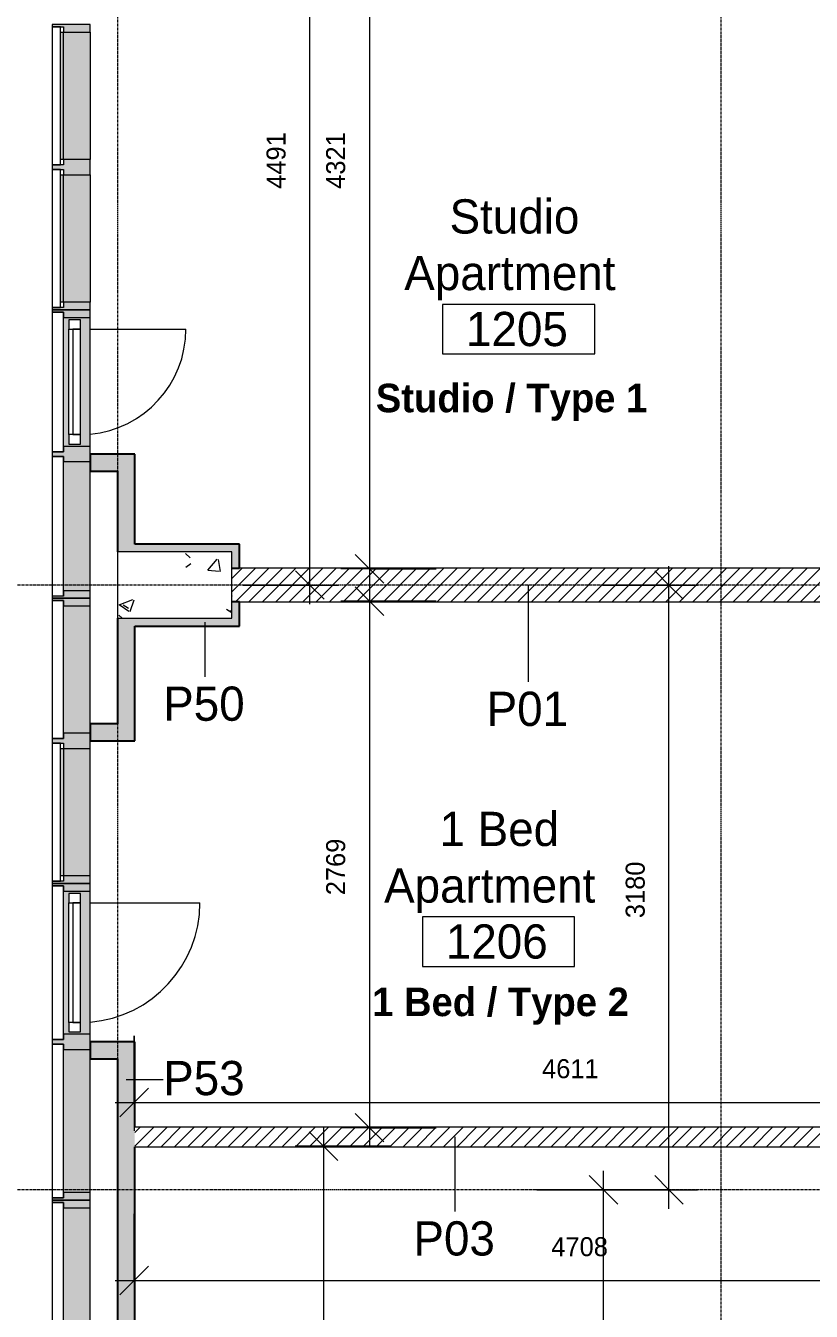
# Model space of a CAD drawing. Header units: millimetres. Extents: x 137829 to 196765, y -3018 to 487290.
# Drawn here: x 144619 to 148748, y 458986 to 465747 of the extents above; entities that cross this region are included whole.
import ezdxf

# ---------------------------------------------------------------- set-up
doc = ezdxf.new("R2010")
doc.units = ezdxf.units.MM
doc.linetypes.add('GridLine', pattern=[21, 12, -3, 3, -3])
for name, color, linetype, lineweight in [('A-ANNO-DIMS', 211, 'Continuous', 5), ('A-ANNO-DIMS-100', 211, 'Continuous', 5), ('A-AREA-IDEN', 2, 'Continuous', 15), ('A-GLAZ-CURT', 52, 'Continuous', 15), ('A-GLAZ-CWMG', 51, 'Continuous', 15), ('A-WALL-IDEN', 211, 'Continuous', 15), ('A-WALL-PATT', 111, 'Continuous', 15), ('G-ANNO-TEXT', 231, 'Continuous', 5), ('I-WALL', 2, 'Continuous', 15), ('S-COLS', 52, 'Continuous', 15), ('S-GRID', 1, 'Continuous', 5)]:
    doc.layers.add(name, color=color, linetype=linetype, lineweight=lineweight)
doc.styles.add('Akkurat-Light_2', font='Akkurat-Light.ttf', dxfattribs={"height": 180})
doc.styles.add('Akkurat-Light_3', font='Akkurat-Light.ttf', dxfattribs={"height": 100})
doc.styles.add('Akkurat-Light_B_1', font='', dxfattribs={"height": 150})
doc.styles.get('Akkurat-Light_B_1').set_extended_font_data('Akkurat-Light', bold=True)
doc.dimstyles.new('Diagonal_Cont_AkkuratLight_1_0mm', dxfattribs={"dimscale": 304.8, "dimtxt": 101.480158, "dimasz": 0.492126, "dimexe": 0.492126, "dimexo": 0.0625, "dimgap": 0.328084, "dimtad": 1, "dimdec": 0, "dimzin": 0, "dimdsep": 46, "dimtxsty": 'Akkurat-Light_3', "dimblk1": 'OBLIQUE', "dimblk2": 'OBLIQUE', "dimsah": 1, "dimcen": 0.09, "dimdle": 0.328084, "dimazin": 0, "dimtfac": 1, "dimtdec": 4, "dimtix": 1, "dimtmove": 0, "dimatfit": 3, "dimfxl": 1, "dimtvp": 1, "dimtolj": 1, "dimtzin": 0, "dimarcsym": 0})
doc.dimstyles.new('Diagonal_Cont_AkkuratLight_1_0mm_RED', dxfattribs={"dimscale": 304.8, "dimtxt": 101.480158, "dimasz": 0.492126, "dimexe": 0.492126, "dimexo": 0.0625, "dimgap": 0.328084, "dimtad": 1, "dimdec": 0, "dimzin": 0, "dimdsep": 46, "dimtxsty": 'Akkurat-Light_3', "dimblk1": 'OBLIQUE', "dimblk2": 'OBLIQUE', "dimsah": 1, "dimcen": 0.09, "dimdle": 0.328084, "dimazin": 0, "dimtfac": 1, "dimtdec": 4, "dimtix": 1, "dimtmove": 0, "dimatfit": 3, "dimfxl": 1, "dimtvp": 1, "dimtolj": 1, "dimtzin": 0, "dimarcsym": 0})
pattern_1 = [(45, (0, 0), (-35.355339, 35.355339), [])]

# ---------------------------------------------------------------- blocks, each defined once
blk = doc.blocks.new('Concrete Rectangular - 600 x 350mm-V3-12-30 - Typical Floor_Partition Types')
at = {"layer": 'S-COLS', "lineweight": 5}
h = blk.add_hatch(dxfattribs=at)
h.set_pattern_fill('FP_8', color=256, style=0, pattern_type=2)
h.set_pattern_definition([(50, (-145402.25, -462805.2), (728.7365, -63.7558), [76.2, -838.2]), (355, (-145402.25, -462805.2), (-140.9716, 764.2276), [60.96, -670.56]), (100.451, (-145341.5, -462810.5), (587.77, 700.4668), [64.76, -712.36]), (46.184, (-145402.25, -462602), (1084.3162, -168.171), [114.3, -1257.3]), (96.636, (-145311.9, -462616), (949.61, 989.7098), [97.14, -1068.54]), (351.184, (-145402.2, -462602), (949.6206, 989.7012), [91.44, -1005.84]), (21, (-145300.65, -462652.8), (606.4579, -409.0606), [76.2, -838.2]), (326, (-145300.65, -462652.8), (247.2083, 736.7529), [60.96, -670.56]), (71.451, (-145250.1, -462686.9), (853.6683, 327.6855), [64.76, -712.36]), (37.5, (-145402.25, -462805.2), (12.3547, 338.22012), [33.528, -628.904, 33.528, -1320.292]), (37.5, (-145402.25, -462805.2), (12.3547, 338.22012), [-695.96, -647.192, 33.528, -639.572]), (7.5, (-145402.25, -462805.2), (267.27887, 400.72213), [33.528, -354.584, 33.528, -870.204]), (7.5, (-145402.25, -462805.2), (267.27887, 400.72213), [-421.64, -613.664, 33.528, -223.012]), (327.5, (-145628.82, -462805.2), (542.36333, -22.91534), [33.528, -220.472, 33.528, -1810.512]), (327.5, (-145628.82, -462805.2), (542.36333, -22.91534), [-287.528, -758.952, 33.528, -1018.032]), (317.5, (-145730.4, -462805.2), (592.51696, 101.7071), [33.528, -296.672, 33.528, -1239.52]), (317.5, (-145730.4, -462805.2), (592.51696, 101.7071), [-363.728, -492.76, 33.528, -713.232])])
h.paths.add_polyline_path([(300, -175), (300, 175), (-300, 175), (-300, -175)], flags=0)
at = {"layer": 'S-COLS'}
for p, q in [((300, 175), (-300, 175)), ((-300, 175), (-300, -175)), ((300, -175), (300, 175)), ((-300, -175), (300, -175))]:
    blk.add_line(p, q, dxfattribs=at)
blk = doc.blocks.new('System Panel - FCH_CWP_01_GlazedPanel-1182542-12-30 - Typical Floor_Partition Types')
at = {"layer": 'A-GLAZ-CURT', "lineweight": 20}
for p, q in [((363, 13.5), (-363, 13.5)), ((-363, 13.5), (-363, -30.5)), ((363, -30.5), (363, 13.5)), ((-363, -30.5), (363, -30.5))]:
    blk.add_line(p, q, dxfattribs=at)
blk = doc.blocks.new('Rectangular Mullion - FCH_CM_40x200mm_Capless - Half Mullion Unitised-1182543-12-30 - Typical Floor_Partition Types')
at = {"layer": 'A-GLAZ-CWMG'}
blk.add_hatch(color=256, dxfattribs=at).paths.add_polyline_path([(-12, 30.5), (-12, -30.5), (-40, -30.5), (-40, -169.5), (0, -169.5), (0, 30.5)], flags=0)
at = {"layer": 'A-GLAZ-CWMG', "lineweight": 20}
for p, q in [((0, 30.5), (-12, 30.5)), ((-12, 30.5), (-12, -30.5)), ((0, -169.5), (0, 30.5)), ((-12, -30.5), (-40, -30.5)), ((-40, -30.5), (-40, -169.5)), ((-40, -169.5), (0, -169.5))]:
    blk.add_line(p, q, dxfattribs=at)
blk = doc.blocks.new('Rectangular Mullion - FCH_CM_40x200mm_Capless - Half Mullion Right Unitised-1182544-12-30 - Typical Floor_Partition Types')
at = {"layer": 'A-GLAZ-CWMG'}
blk.add_hatch(color=256, dxfattribs=at).paths.add_polyline_path([(0, 30.5), (0, -169.5), (-40, -169.5), (-40, -30.5), (-12, -30.5), (-12, 30.5)], flags=0)
at = {"layer": 'A-GLAZ-CWMG', "lineweight": 20}
for p, q in [((-12, -30.5), (-12, 30.5)), ((-12, 30.5), (0, 30.5)), ((0, 30.5), (0, -169.5)), ((-40, -169.5), (-40, -30.5)), ((-40, -30.5), (-12, -30.5)), ((0, -169.5), (-40, -169.5))]:
    blk.add_line(p, q, dxfattribs=at)
blk = doc.blocks.new('Rectangular Mullion - FCH_CM_40x200mm_Capless - Half Mullion Unitised-1182540-12-30 - Typical Floor_Partition Types')
at = {"layer": 'A-GLAZ-CWMG'}
for points in [[(144801.2, 465042.5), (144818.2, 465042.5), (144818.2, 465712.5), (144801.2, 465712.5), (144801.2, 465143.4)], [(144818.2, 465042.5), (144957.2, 465042.5), (144957.2, 465712.5), (144818.2, 465712.5), (144818.2, 465143.4)]]:
    blk.add_hatch(color=256, dxfattribs=at).paths.add_polyline_path(points, flags=0)
for p, q in [((144801.2, 465712.5), (144818.2, 465712.5)), ((144818.2, 465042.5), (144818.2, 465712.5)), ((144957.2, 465712.5), (144957.2, 465042.5)), ((144818.2, 465042.5), (144801.2, 465042.5))]:
    blk.add_line(p, q, dxfattribs=at)
blk = doc.blocks.new('Rectangular Mullion - FCH_CM_80x200mm_Capless-1182541-12-30 - Typical Floor_Partition Types')
at = {"layer": 'A-GLAZ-CWMG'}
blk.add_hatch(color=256, dxfattribs=at).paths.add_polyline_path([(12, 30.5), (12, -30.5), (40, -30.5), (40, -169.5), (-40, -169.5), (-40, -30.5), (-12, -30.5), (-12, 30.5)], flags=0)
at = {"layer": 'A-GLAZ-CWMG', "lineweight": 20}
for p, q in [((-12, -30.5), (-12, 30.5)), ((-12, 30.5), (12, 30.5)), ((12, 30.5), (12, -30.5)), ((-40, -169.5), (-40, -30.5)), ((-40, -30.5), (-12, -30.5)), ((12, -30.5), (40, -30.5)), ((40, -30.5), (40, -169.5)), ((40, -169.5), (-40, -169.5))]:
    blk.add_line(p, q, dxfattribs=at)
blk = doc.blocks.new('System Panel - FCH_CWP_05_Ceramic Backed-1194875-12-30 - Typical Floor_Partition Types')
at = {"layer": 'A-GLAZ-CURT', "lineweight": 20}
for p, q in [((367.2, 30.5), (-367.2, 30.5)), ((-367.2, 30.5), (-367.2, -30.5)), ((367.2, -30.5), (367.2, 30.5)), ((-367.2, -30.5), (367.2, -30.5))]:
    blk.add_line(p, q, dxfattribs=at)
blk = doc.blocks.new('Rectangular Mullion - FCH_CM_40x200mm_Capless - Half Mullion Unitised-1159174-12-30 - Typical Floor_Partition Types')
at = {"layer": 'A-GLAZ-CWMG'}
blk.add_hatch(color=256, dxfattribs=at).paths.add_polyline_path([(0, -30.5), (0, 169.5), (-40, 169.5), (-40, 30.5), (-12, 30.5), (-12, -30.5)], flags=0)
at = {"layer": 'A-GLAZ-CWMG', "lineweight": 20}
for p, q in [((-40, 169.5), (-40, 30.5)), ((0, 169.5), (-40, 169.5)), ((0, -30.5), (0, 169.5)), ((-40, 30.5), (-12, 30.5)), ((-12, 30.5), (-12, -30.5)), ((-12, -30.5), (0, -30.5))]:
    blk.add_line(p, q, dxfattribs=at)
blk = doc.blocks.new('Rectangular Mullion - FCH_CM_40x200mm_Capless - Half Mullion Right Unitised-1159175-12-30 - Typical Floor_Partition Types')
at = {"layer": 'A-GLAZ-CWMG'}
blk.add_hatch(color=256, dxfattribs=at).paths.add_polyline_path([(-12, -30.5), (-12, 30.5), (-40, 30.5), (-40, 169.5), (0, 169.5), (0, -30.5)], flags=0)
at = {"layer": 'A-GLAZ-CWMG', "lineweight": 20}
for p, q in [((-40, 30.5), (-40, 169.5)), ((-40, 169.5), (0, 169.5)), ((0, 169.5), (0, -30.5)), ((-12, 30.5), (-40, 30.5)), ((-12, -30.5), (-12, 30.5)), ((0, -30.5), (-12, -30.5))]:
    blk.add_line(p, q, dxfattribs=at)
blk = doc.blocks.new('Rectangular Mullion - FCH_CM_40x200mm_Capless - Half Mullion Unitised-V27-12-30 - Typical Floor_Partition Types')
at = {"layer": 'A-GLAZ-CWMG'}
blk.add_hatch(color=256, dxfattribs=at).paths.add_polyline_path([(144818.2, 462775.5), (144957.2, 462775.5), (144957.2, 463454), (144818.2, 463454), (144818.2, 463199.1)], flags=0)
blk.add_line((144957.2, 462775.5), (144957.2, 463404), dxfattribs=at)
blk = doc.blocks.new('FCH_CWP_Perforated W_D Tower - FCH_CWP_03_Perforated W_D-2412109-12-30 - Typical Floor_Partition Types')
at = {"layer": 'A-GLAZ-CURT', "lineweight": 20}
for p, q in [((-277.2, 169.5), (-277.2, 673)), ((-277.2, 118.5), (-327.2, 118.5)), ((-327.2, 118.5), (-327.2, 58.5)), ((277.2, 118.5), (-277.2, 118.5)), ((-277.2, 118.5), (-277.2, 78.5)), ((-277.2, 58.5), (-277.2, 118.5)), ((-277.2, 78.5), (277.2, 78.5)), ((277.2, 78.5), (277.2, 118.5)), ((327.2, 118.5), (277.2, 118.5)), ((277.2, 118.5), (277.2, 58.5)), ((327.2, 58.5), (327.2, 118.5)), ((367.2, 30.5), (-367.2, 30.5)), ((-367.2, 30.5), (-367.2, -30.5)), ((-327.2, 58.5), (-277.2, 58.5)), ((277.2, 58.5), (327.2, 58.5)), ((367.2, -30.5), (367.2, 30.5)), ((-367.2, -30.5), (367.2, -30.5))]:
    blk.add_line(p, q, dxfattribs=at)
at = {"layer": 'A-GLAZ-CURT'}
blk.add_line((277.2, 58.5), (-277.2, 58.5), dxfattribs=at)
at = {"layer": 'A-GLAZ-CURT', "lineweight": 20}
blk.add_arc((-277.2, 118.5), 554.5, 5.29661, 90, dxfattribs=at)
blk = doc.blocks.new('Rectangular Mullion - FCH_CM_40x200mm_Capless - Half Mullion Unitised-V28-12-30 - Typical Floor_Partition Types')
at = {"layer": 'A-GLAZ-CWMG'}
h = blk.add_hatch(color=256, dxfattribs=at)
h.paths.add_polyline_path([(144818.2, 463534), (144957.2, 463534), (144957.2, 464212.5), (144818.2, 464212.5), (144818.2, 463546)], flags=0)
h.paths.add_polyline_path([(144866.2, 463546), (144846.2, 463546), (144846.2, 464200.5), (144906.2, 464200.5), (144906.2, 463546)], flags=0)
blk.add_line((144957.2, 463534), (144957.2, 464212.5), dxfattribs=at)
blk = doc.blocks.new('Rectangular Mullion - FCH_CM_80x200mm_Capless-1002401-12-30 - Typical Floor_Partition Types')
at = {"layer": 'A-GLAZ-CWMG'}
blk.add_hatch(color=256, dxfattribs=at).paths.add_polyline_path([(12, -30.5), (-12, -30.5), (-12, 30.5), (-40, 30.5), (-40, 169.5), (40, 169.5), (40, 30.5), (12, 30.5)], flags=0)
at = {"layer": 'A-GLAZ-CWMG', "lineweight": 20}
for p, q in [((-40, 30.5), (-40, 169.5)), ((-40, 169.5), (40, 169.5)), ((40, 169.5), (40, 30.5)), ((-12, 30.5), (-40, 30.5)), ((-12, -30.5), (-12, 30.5)), ((40, 30.5), (12, 30.5)), ((12, 30.5), (12, -30.5)), ((12, -30.5), (-12, -30.5))]:
    blk.add_line(p, q, dxfattribs=at)
blk = doc.blocks.new('System Panel - FCH_CWP_01_GlazedPanel-1174460-12-30 - Typical Floor_Partition Types')
at = {"layer": 'A-GLAZ-CURT', "lineweight": 20}
for p, q in [((363, 30.5), (-363, 30.5)), ((-363, 30.5), (-363, -13.5)), ((363, -13.5), (363, 30.5)), ((-363, -13.5), (363, -13.5))]:
    blk.add_line(p, q, dxfattribs=at)
blk = doc.blocks.new('Rectangular Mullion - FCH_CM_40x200mm_Capless - Half Mullion Unitised-V11-12-30 - Typical Floor_Partition Types')
at = {"layer": 'A-GLAZ-CWMG'}
for points in [[(149826.9, 446830.8), (149826.9, 446969.8), (149156.9, 446969.8), (149156.9, 446830.8)], [(149156.9, 446813.8), (149826.9, 446813.8), (149826.9, 446830.8), (149156.9, 446830.8)]]:
    blk.add_hatch(color=256, dxfattribs=at).paths.add_polyline_path(points, flags=0)
for p, q in [((149826.9, 446969.8), (149156.9, 446969.8)), ((149156.9, 446813.8), (149156.9, 446830.8)), ((149156.9, 446830.8), (149826.9, 446830.8)), ((149826.9, 446830.8), (149826.9, 446813.8))]:
    blk.add_line(p, q, dxfattribs=at)
blk = doc.blocks.new('System Panel - FCH_CWP_05_Ceramic Backed-1194903-12-30 - Typical Floor_Partition Types')
at = {"layer": 'A-GLAZ-CURT', "lineweight": 20}
for p, q in [((363, 30.5), (-363, 30.5)), ((-363, 30.5), (-363, -30.5)), ((363, -30.5), (363, 30.5)), ((-363, -30.5), (363, -30.5))]:
    blk.add_line(p, q, dxfattribs=at)
blk = doc.blocks.new('Rectangular Mullion - FCH_CM_40x200mm_Capless - Half Mullion Unitised-V29-12-30 - Typical Floor_Partition Types')
at = {"layer": 'A-GLAZ-CWMG'}
blk.add_hatch(color=256, dxfattribs=at).paths.add_polyline_path([(144957.2, 462025.5), (144957.2, 462695.5), (144818.2, 462695.5), (144818.2, 462025.5)], flags=0)
blk.add_line((144957.2, 462075.5), (144957.2, 462695.5), dxfattribs=at)
blk = doc.blocks.new('System Panel - FCH_CWP_05_Ceramic Backed-1194934-12-30 - Typical Floor_Partition Types')
at = {"layer": 'A-GLAZ-CURT', "lineweight": 20}
for p, q in [((404.3, 30.5), (-404.3, 30.5)), ((-404.3, 30.5), (-404.3, -30.5)), ((404.3, -30.5), (404.3, 30.5)), ((-404.3, -30.5), (404.3, -30.5))]:
    blk.add_line(p, q, dxfattribs=at)
blk = doc.blocks.new('Rectangular Mullion - FCH_CM_40x200mm_Capless - Half Mullion Unitised-V30-12-30 - Typical Floor_Partition Types')
at = {"layer": 'A-GLAZ-CWMG'}
blk.add_hatch(color=256, dxfattribs=at).paths.add_polyline_path([(144957.2, 459610.5), (144957.2, 460363), (144818.2, 460363), (144818.2, 459610.5)], flags=0)
blk.add_line((144957.2, 459610.5), (144957.2, 460313), dxfattribs=at)
blk = doc.blocks.new('FCH_CWP_Perforated W_D Tower - FCH_CWP_03_Perforated W_D-2412111-12-30 - Typical Floor_Partition Types')
at = {"layer": 'A-GLAZ-CURT', "lineweight": 20}
for p, q in [((-314.3, 169.5), (-314.3, 747)), ((-314.3, 118.5), (-364.3, 118.5)), ((-364.3, 118.5), (-364.3, 58.5)), ((314.3, 118.5), (-314.3, 118.5)), ((-314.3, 118.5), (-314.3, 78.5)), ((-314.3, 58.5), (-314.3, 118.5)), ((-314.3, 78.5), (314.3, 78.5)), ((314.3, 78.5), (314.3, 118.5)), ((364.3, 118.5), (314.3, 118.5)), ((314.3, 118.5), (314.3, 58.5)), ((364.3, 58.5), (364.3, 118.5)), ((404.3, 30.5), (-404.3, 30.5)), ((-404.3, 30.5), (-404.3, -30.5)), ((-364.3, 58.5), (-314.3, 58.5)), ((314.3, 58.5), (364.3, 58.5)), ((404.3, -30.5), (404.3, 30.5)), ((-404.3, -30.5), (404.3, -30.5))]:
    blk.add_line(p, q, dxfattribs=at)
at = {"layer": 'A-GLAZ-CURT'}
blk.add_line((314.3, 58.5), (-314.3, 58.5), dxfattribs=at)
at = {"layer": 'A-GLAZ-CURT', "lineweight": 20}
blk.add_arc((-314.3, 118.5), 628.5, 4.66847, 90, dxfattribs=at)
blk = doc.blocks.new('Rectangular Mullion - FCH_CM_40x200mm_Capless - Half Mullion Unitised-1182730-12-30 - Typical Floor_Partition Types')
at = {"layer": 'A-GLAZ-CWMG'}
h = blk.add_hatch(color=256, dxfattribs=at)
h.paths.add_polyline_path([(144818.2, 468809.5), (144957.2, 468809.5), (144957.2, 469562), (144818.2, 469562), (144818.2, 468821.5)], flags=0)
h.paths.add_polyline_path([(144866.2, 468821.5), (144846.2, 468821.5), (144846.2, 469550), (144906.2, 469550), (144906.2, 468821.5)], flags=0)
blk.add_line((144957.2, 468809.5), (144957.2, 469562), dxfattribs=at)
blk = doc.blocks.new('System Panel - FCH_CWP_05_Ceramic Backed-1174539-12-30 - Typical Floor_Partition Types')
at = {"layer": 'A-GLAZ-CURT', "lineweight": 20}
for p, q in [((387.2, 30.5), (-387.2, 30.5)), ((-387.2, 30.5), (-387.2, -30.5)), ((387.2, -30.5), (387.2, 30.5)), ((-387.2, -30.5), (387.2, -30.5))]:
    blk.add_line(p, q, dxfattribs=at)
blk = doc.blocks.new('Rectangular Mullion - FCH_CM_40x200mm_Capless - Half Mullion Unitised-V31-12-30 - Typical Floor_Partition Types')
at = {"layer": 'A-GLAZ-CWMG'}
blk.add_hatch(color=256, dxfattribs=at).paths.add_polyline_path([(144818.2, 458812), (144957.2, 458812), (144957.2, 459530.5), (144818.2, 459530.5), (144818.2, 458862)], flags=0)
blk.add_line((144957.2, 458862), (144957.2, 459530.5), dxfattribs=at)
blk = doc.blocks.new('DIMBLOCK14-12-30 - Typical Floor_Partition Types')
at = {"layer": 'A-ANNO-DIMS-100', "lineweight": 18}
for p, q in [((146112.1, 467296.1), (146037.1, 467371.1)), ((146112.1, 467296.1), (146187.1, 467221.1)), ((146112.1, 462805.2), (146037.1, 462880.2)), ((146112.1, 462805.2), (146187.1, 462730.2))]:
    blk.add_line(p, q, dxfattribs=at)
at = {"layer": 'A-ANNO-DIMS-100'}
for p, q in [((146112.1, 462705.2), (146112.1, 467396.1)), ((145762.1, 467296.1), (146262.1, 467296.1)), ((146112.1, 467296.1), (145762.1, 467296.1)), ((145762.1, 462805.2), (146262.1, 462805.2)), ((146112.1, 462805.2), (145762.1, 462805.2))]:
    blk.add_line(p, q, dxfattribs=at)
at = {"layer": 'A-ANNO-DIMS-100', "color": 0, "insert": (145884.6, 464888.9), "char_height": 100, "width": 388.033, "attachment_point": 1, "rotation": 90, "line_spacing_factor": 1.032002, "style": 'Akkurat-Light_3'}
blk.add_mtext('4491', dxfattribs=at)
blk = doc.blocks.new('_Oblique')
at = {"color": 0, "linetype": 'ByBlock', "lineweight": -2}
blk.add_line((-0.5, -0.5), (0.5, 0.5), dxfattribs=at)
blk = doc.blocks.new('DIMBLOCK51-12-30 - Typical Floor_Partition Types')
at = {"layer": 'A-ANNO-DIMS-100'}
for p, q in [((146425.4, 467311.1), (146425.4, 462790.2)), ((146775.4, 467211.1), (146275.4, 467211.1)), ((146425.4, 467211.1), (146775.4, 467211.1)), ((146775.4, 462890.2), (146275.4, 462890.2)), ((146425.4, 462890.2), (146775.4, 462890.2))]:
    blk.add_line(p, q, dxfattribs=at)
at = {"layer": 'A-ANNO-DIMS-100', "lineweight": 18}
for p, q in [((146425.4, 467211.1), (146350.4, 467286.1)), ((146425.4, 467211.1), (146500.4, 467136.1)), ((146425.4, 462890.2), (146350.4, 462965.2)), ((146425.4, 462890.2), (146500.4, 462815.2))]:
    blk.add_line(p, q, dxfattribs=at)
at = {"layer": 'A-ANNO-DIMS-100', "color": 0, "insert": (146197.9, 464888.9), "char_height": 100, "width": 388.033, "attachment_point": 1, "rotation": 90, "line_spacing_factor": 1.032002, "style": 'Akkurat-Light_3'}
blk.add_mtext('4321', dxfattribs=at)
blk = doc.blocks.new('DIMBLOCK61-12-30 - Typical Floor_Partition Types')
at = {"layer": 'A-ANNO-DIMS-100', "lineweight": 18}
for p, q in [((146184.4, 459854.4), (146109.4, 459929.4)), ((146184.4, 459854.4), (146259.4, 459779.4)), ((146184.4, 456822.2), (146109.4, 456897.2)), ((146184.4, 456822.2), (146259.4, 456747.2))]:
    blk.add_line(p, q, dxfattribs=at)
at = {"layer": 'A-ANNO-DIMS-100'}
for p, q in [((146184.4, 459954.4), (146184.4, 456722.2)), ((146534.4, 459854.4), (146034.4, 459854.4)), ((146184.4, 459854.4), (146534.4, 459854.4)), ((146534.4, 456822.2), (146034.4, 456822.2)), ((146184.4, 456822.2), (146534.4, 456822.2))]:
    blk.add_line(p, q, dxfattribs=at)
at = {"layer": 'A-ANNO-DIMS-100', "color": 0, "insert": (145956.8, 458176.6), "char_height": 100, "width": 388.033, "attachment_point": 1, "rotation": 90, "line_spacing_factor": 1.032002, "style": 'Akkurat-Light_3'}
blk.add_mtext('3032', dxfattribs=at)
blk = doc.blocks.new('DIMBLOCK65-12-30 - Typical Floor_Partition Types')
at = {"layer": 'A-ANNO-DIMS-100', "lineweight": 18}
for p, q in [((146425.4, 462720.2), (146350.4, 462795.2)), ((146425.4, 462720.2), (146500.4, 462645.2)), ((146425.4, 459951.4), (146350.4, 460026.4)), ((146425.4, 459951.4), (146500.4, 459876.4))]:
    blk.add_line(p, q, dxfattribs=at)
at = {"layer": 'A-ANNO-DIMS-100'}
for p, q in [((146425.4, 462820.2), (146425.4, 459851.4)), ((146775.4, 462720.2), (146275.4, 462720.2)), ((146425.4, 462720.2), (146775.4, 462720.2)), ((146775.4, 459951.4), (146275.4, 459951.4)), ((146425.4, 459951.4), (146775.4, 459951.4))]:
    blk.add_line(p, q, dxfattribs=at)
at = {"layer": 'A-ANNO-DIMS-100', "color": 0, "insert": (146197.9, 461174.1), "char_height": 100, "width": 388.033, "attachment_point": 1, "rotation": 90, "line_spacing_factor": 1.032002, "style": 'Akkurat-Light_3'}
blk.add_mtext('2769', dxfattribs=at)
blk = doc.blocks.new('DIMBLOCK66-12-30 - Typical Floor_Partition Types')
at = {"layer": 'A-ANNO-DIMS-100'}
for p, q in [((145189.2, 460434.3), (145189.2, 459934.3)), ((145189.2, 460084.3), (145189.2, 460434.3)), ((149799.7, 460434.3), (149799.7, 459934.3)), ((149799.7, 460084.3), (149799.7, 460434.3)), ((145089.2, 460084.3), (149899.7, 460084.3))]:
    blk.add_line(p, q, dxfattribs=at)
at = {"layer": 'A-ANNO-DIMS-100', "lineweight": 18}
for p, q in [((145189.2, 460084.3), (145264.2, 460159.3)), ((149799.7, 460084.3), (149874.7, 460159.3)), ((145189.2, 460084.3), (145114.2, 460009.3)), ((149799.7, 460084.3), (149724.7, 460009.3))]:
    blk.add_line(p, q, dxfattribs=at)
at = {"layer": 'A-ANNO-DIMS-100', "color": 0, "insert": (147332.8, 460311.8), "char_height": 100, "width": 388.033, "attachment_point": 1, "line_spacing_factor": 1.032002, "style": 'Akkurat-Light_3'}
blk.add_mtext('4611', dxfattribs=at)
blk = doc.blocks.new('DIMBLOCK73-12-30 - Typical Floor_Partition Types')
at = {"layer": 'A-ANNO-DIMS-100'}
for p, q in [((147655.1, 456455.2), (147655.1, 459725.2)), ((147305.1, 459625.2), (147805.1, 459625.2)), ((147655.1, 459625.2), (147305.1, 459625.2)), ((147305.1, 456555.2), (147805.1, 456555.2)), ((147655.1, 456555.2), (147305.1, 456555.2))]:
    blk.add_line(p, q, dxfattribs=at)
at = {"layer": 'A-ANNO-DIMS-100', "lineweight": 18}
for p, q in [((147655.1, 459625.2), (147580.1, 459700.2)), ((147655.1, 459625.2), (147730.1, 459550.2)), ((147655.1, 456555.2), (147580.1, 456630.2)), ((147655.1, 456555.2), (147730.1, 456480.2))]:
    blk.add_line(p, q, dxfattribs=at)
at = {"layer": 'A-ANNO-DIMS-100', "color": 0, "insert": (147427.6, 457928.5), "char_height": 100, "width": 388.033, "attachment_point": 1, "rotation": 90, "line_spacing_factor": 1.032002, "style": 'Akkurat-Light_3'}
blk.add_mtext('3070', dxfattribs=at)
blk = doc.blocks.new('DIMBLOCK76-12-30 - Typical Floor_Partition Types')
at = {"layer": 'A-ANNO-DIMS-100'}
for p, q in [((147999.7, 459525.2), (147999.7, 462905.2)), ((147649.7, 462805.2), (148149.7, 462805.2)), ((147999.7, 462805.2), (147649.7, 462805.2)), ((147649.7, 459625.2), (148149.7, 459625.2)), ((147999.7, 459625.2), (147649.7, 459625.2))]:
    blk.add_line(p, q, dxfattribs=at)
at = {"layer": 'A-ANNO-DIMS-100', "lineweight": 18}
for p, q in [((147999.7, 462805.2), (147924.7, 462880.2)), ((147999.7, 462805.2), (148074.7, 462730.2)), ((147999.7, 459625.2), (147924.7, 459700.2)), ((147999.7, 459625.2), (148074.7, 459550.2))]:
    blk.add_line(p, q, dxfattribs=at)
at = {"layer": 'A-ANNO-DIMS-100', "color": 0, "insert": (147772.2, 461053.5), "char_height": 100, "width": 388.033, "attachment_point": 1, "rotation": 90, "line_spacing_factor": 1.032002, "style": 'Akkurat-Light_3'}
blk.add_mtext('3180', dxfattribs=at)
blk = doc.blocks.new('DIMBLOCK260-12-30 - Typical Floor_Partition Types')
at = {"layer": 'A-ANNO-DIMS-100'}
for p, q in [((145189.2, 459498.3), (145189.2, 458998.3)), ((145189.2, 459148.3), (145189.2, 459498.3)), ((149896.7, 459498.3), (149896.7, 458998.3)), ((149896.7, 459148.3), (149896.7, 459498.3)), ((145089.2, 459148.3), (149996.7, 459148.3))]:
    blk.add_line(p, q, dxfattribs=at)
at = {"layer": 'A-ANNO-DIMS-100', "lineweight": 18}
for p, q in [((145189.2, 459148.3), (145264.2, 459223.3)), ((149896.7, 459148.3), (149971.7, 459223.3)), ((145189.2, 459148.3), (145114.2, 459073.3)), ((149896.7, 459148.3), (149821.7, 459073.3))]:
    blk.add_line(p, q, dxfattribs=at)
at = {"layer": 'A-ANNO-DIMS-100', "color": 0, "insert": (147381.3, 459375.8), "char_height": 100, "width": 388.033, "attachment_point": 1, "line_spacing_factor": 1.032002, "style": 'Akkurat-Light_3'}
blk.add_mtext('4708', dxfattribs=at)
blk = doc.blocks.new('FCH_A_Tag_Room_Apartment Type - Name Number-1756916-12-30 - Typical Floor_Partition Types')
at = {"layer": 'A-AREA-IDEN'}
for p, q in [((4, 1.232), (-4, 1.232)), ((-4, 1.232), (-4, -1.368)), ((4, -1.368), (4, 1.232)), ((-4, -1.368), (4, -1.368))]:
    blk.add_line(p, q, dxfattribs=at)

msp = doc.modelspace()

# ---------------------------------------------------------------- hatches: boundary and pattern name
at = {"layer": 'A-WALL-PATT'}
for color, points in [(4, [(145102.2, 463404), (145192.2, 463404), (145192.2, 463494), (144957.2, 463494), (144957.2, 463404)]), (4, [(145192.2, 462980.2), (145192.2, 463404), (145102.2, 463404), (145102.2, 462980.2)]), (1, [(145702.2, 462980.2), (145702.2, 463020.7), (145192.2, 463020.7), (145192.2, 462980.2)]), (1, [(145742.7, 462893.2), (145742.7, 463020.7), (145702.2, 463020.7), (145702.2, 462893.2)]), (1, [(145742.7, 462589.7), (145742.7, 462717.2), (145702.2, 462717.2), (145702.2, 462589.7)]), (4, [(145192.2, 462075.5), (145192.2, 462630.2), (145102.2, 462630.2), (145102.2, 462075.5)]), (1, [(145702.2, 462589.7), (145702.2, 462630.2), (145192.2, 462630.2), (145192.2, 462589.7)]), (4, [(144957.2, 461985.5), (145192.2, 461985.5), (145192.2, 462075.5), (144957.2, 462075.5)]), (4, [(145102.2, 460313), (145192.2, 460313), (145192.2, 460403), (144957.2, 460403), (144957.2, 460313)]), (4, [(145192.2, 458862), (145192.2, 460313), (145102.2, 460313), (145102.2, 458862)])]:
    msp.add_hatch(color=color, dxfattribs=at).paths.add_polyline_path(points, flags=0)
at = {"layer": 'A-WALL-PATT', "lineweight": 5}
h = msp.add_hatch(dxfattribs=at)
h.set_pattern_fill('FP_14', color=20, style=0, pattern_type=2)
h.set_pattern_definition(pattern_1)
h.paths.add_polyline_path([(145702.2, 462717.2), (149844.2, 462717.2), (149844.2, 462893.2), (145702.2, 462893.2)], flags=0)
h = msp.add_hatch(dxfattribs=at)
h.set_pattern_fill('FP_14', color=92, style=0, pattern_type=2)
h.set_pattern_definition(pattern_1)
h.paths.add_polyline_path([(149796.7, 459851.4), (149796.7, 459954.4), (145192.2, 459954.4), (145192.2, 459851.4), (146550.6, 459851.4)], flags=0)

# ---------------------------------------------------------------- linework, layer by layer
at = {"layer": 'A-WALL-IDEN'}
for p, q in [((147259.8, 462805.2), (147259.8, 462295.7)), ((145559.9, 462609.9), (145559.9, 462322.9)), ((145147.2, 460205.1), (145341.4, 460205.1)), ((146875.1, 459902.9), (146875.1, 459510.8))]:
    msp.add_line(p, q, dxfattribs=at)
at = {"layer": 'I-WALL', "color": 130, "lineweight": 25}
for p, q in [((145192.2, 463494), (144957.2, 463494)), ((144957.2, 463494), (144957.2, 463404)), ((145192.2, 463020.7), (145192.2, 463494)), ((144957.2, 463404), (145102.2, 463404)), ((145102.2, 463404), (145102.2, 462980.2)), ((145102.2, 462630.2), (145102.2, 462075.5)), ((145192.2, 461985.5), (145192.2, 462589.7)), ((145102.2, 462075.5), (144957.2, 462075.5)), ((144957.2, 462075.5), (144957.2, 461985.5)), ((144957.2, 461985.5), (145192.2, 461985.5)), ((145192.2, 460403), (144957.2, 460403)), ((144957.2, 460403), (144957.2, 460313)), ((145192.2, 459954.4), (145192.2, 460403)), ((144957.2, 460313), (145102.2, 460313)), ((145102.2, 460313), (145102.2, 458862)), ((145192.2, 458772), (145192.2, 459851.4))]:
    msp.add_line(p, q, dxfattribs=at)
at = {"layer": 'I-WALL', "color": 10, "lineweight": 25}
for p, q in [((145742.7, 463020.7), (145192.2, 463020.7)), ((145742.7, 462893.2), (145742.7, 463020.7)), ((145702.2, 462893.2), (145742.7, 462893.2)), ((145742.7, 462717.2), (145702.2, 462717.2)), ((145742.7, 462589.7), (145742.7, 462717.2)), ((145192.2, 462589.7), (145742.7, 462589.7))]:
    msp.add_line(p, q, dxfattribs=at)
at = {"layer": 'I-WALL', "color": 240, "lineweight": 13}
for p, q in [((149796.7, 462893.2), (145742.7, 462893.2)), ((145742.7, 462717.2), (149796.7, 462717.2))]:
    msp.add_line(p, q, dxfattribs=at)
at = {"layer": 'I-WALL', "color": 90, "lineweight": 13}
for p, q in [((149796.7, 459954.4), (145192.2, 459954.4)), ((145192.2, 459851.4), (149899.7, 459851.4))]:
    msp.add_line(p, q, dxfattribs=at)
at = {"layer": 'S-GRID', "linetype": 'GridLine'}
for p, q in [((145102.2, 486190.2), (145102.2, 442030)), ((148272.2, 486190.2), (148272.2, 442030)), ((183249.8, 462805.2), (140221, 462805.2)), ((183249.8, 459625.2), (140221, 459625.2))]:
    msp.add_line(p, q, dxfattribs=at)

# ---------------------------------------------------------------- block references
at = {"layer": 'A-AREA-IDEN', "xscale": 99.99999999999993, "yscale": 99.99999999999993, "zscale": 99.99999999999993}
for p in [(147209.9, 464157.5), (147103.9, 460936.6)]:
    msp.add_blockref('FCH_A_Tag_Room_Apartment Type - Name Number-1756916-12-30 - Typical Floor_Partition Types', p, dxfattribs=at)
at = {"layer": 'A-GLAZ-CURT'}
for name, p, rotation in [('System Panel - FCH_CWP_01_GlazedPanel-1182542-12-30 - Typical Floor_Partition Types', (144787.7, 465377.5), 269.9999999999999), ('System Panel - FCH_CWP_01_GlazedPanel-1182542-12-30 - Typical Floor_Partition Types', (144787.7, 464627.5), 269.9999999999999), ('System Panel - FCH_CWP_05_Ceramic Backed-1194875-12-30 - Typical Floor_Partition Types', (144787.7, 463114.8), 90.00000000000011), ('System Panel - FCH_CWP_05_Ceramic Backed-1194903-12-30 - Typical Floor_Partition Types', (144787.7, 462360.5), 89.9999999999999), ('System Panel - FCH_CWP_01_GlazedPanel-1174460-12-30 - Typical Floor_Partition Types', (144787.7, 461610.5), 89.9999999999999), ('System Panel - FCH_CWP_05_Ceramic Backed-1194934-12-30 - Typical Floor_Partition Types', (144787.7, 459986.8), 90.00000000000011), ('System Panel - FCH_CWP_05_Ceramic Backed-1174539-12-30 - Typical Floor_Partition Types', (144787.7, 459171.3), 89.9999999999999)]:
    msp.add_blockref(name, p, dxfattribs=dict(at, rotation=rotation))
at = {"layer": 'A-GLAZ-CURT', "lineweight": 20, "rotation": 270.0000000000001}
for name, p in [('FCH_CWP_Perforated W_D Tower - FCH_CWP_03_Perforated W_D-2412109-12-30 - Typical Floor_Partition Types', (144787.7, 463873.3)), ('FCH_CWP_Perforated W_D Tower - FCH_CWP_03_Perforated W_D-2412111-12-30 - Typical Floor_Partition Types', (144787.7, 460819.3))]:
    msp.add_blockref(name, p, dxfattribs=at)
at = {"layer": 'A-GLAZ-CWMG'}
for name, p, rotation in [('Rectangular Mullion - FCH_CM_40x200mm_Capless - Half Mullion Unitised-1182543-12-30 - Typical Floor_Partition Types', (144787.7, 465752.5), 89.9999999999999), ('Rectangular Mullion - FCH_CM_40x200mm_Capless - Half Mullion Unitised-1159174-12-30 - Typical Floor_Partition Types', (144787.7, 462735.5), 270.0000000000001), ('Rectangular Mullion - FCH_CM_40x200mm_Capless - Half Mullion Unitised-V11-12-30 - Typical Floor_Partition Types', (-302012.6, 611102.4), 270), ('Rectangular Mullion - FCH_CM_40x200mm_Capless - Half Mullion Unitised-1159174-12-30 - Typical Floor_Partition Types', (144787.7, 461235.5), 269.9999999999999), ('Rectangular Mullion - FCH_CM_40x200mm_Capless - Half Mullion Unitised-1159174-12-30 - Typical Floor_Partition Types', (144787.7, 459570.5), 270.0000000000001)]:
    msp.add_blockref(name, p, dxfattribs=dict(at, rotation=rotation))
for name, p in [('Rectangular Mullion - FCH_CM_40x200mm_Capless - Half Mullion Unitised-1182540-12-30 - Typical Floor_Partition Types', (0, 0)), ('Rectangular Mullion - FCH_CM_40x200mm_Capless - Half Mullion Unitised-1182540-12-30 - Typical Floor_Partition Types', (0, -750)), ('Rectangular Mullion - FCH_CM_40x200mm_Capless - Half Mullion Unitised-V28-12-30 - Typical Floor_Partition Types', (0, 0)), ('Rectangular Mullion - FCH_CM_40x200mm_Capless - Half Mullion Unitised-V27-12-30 - Typical Floor_Partition Types', (0, 0)), ('Rectangular Mullion - FCH_CM_40x200mm_Capless - Half Mullion Unitised-V29-12-30 - Typical Floor_Partition Types', (0, 0)), ('Rectangular Mullion - FCH_CM_40x200mm_Capless - Half Mullion Unitised-1182730-12-30 - Typical Floor_Partition Types', (0, -8366.5)), ('Rectangular Mullion - FCH_CM_40x200mm_Capless - Half Mullion Unitised-V30-12-30 - Typical Floor_Partition Types', (0, 0)), ('Rectangular Mullion - FCH_CM_40x200mm_Capless - Half Mullion Unitised-V31-12-30 - Typical Floor_Partition Types', (0, 0))]:
    msp.add_blockref(name, p, dxfattribs=at)
at = {"layer": 'A-GLAZ-CWMG', "extrusion": (0, 0, -1)}
for name, p, rotation in [('Rectangular Mullion - FCH_CM_80x200mm_Capless-1182541-12-30 - Typical Floor_Partition Types', (-144787.7, 465002.5), 270.0000000000001), ('Rectangular Mullion - FCH_CM_40x200mm_Capless - Half Mullion Right Unitised-1182544-12-30 - Typical Floor_Partition Types', (-144787.7, 464252.5), 270.0000000000001), ('Rectangular Mullion - FCH_CM_40x200mm_Capless - Half Mullion Right Unitised-1159175-12-30 - Typical Floor_Partition Types', (-144787.7, 464252.5), 89.9999999999999), ('Rectangular Mullion - FCH_CM_80x200mm_Capless-1002401-12-30 - Typical Floor_Partition Types', (-144787.7, 463494), 89.9999999999999), ('Rectangular Mullion - FCH_CM_40x200mm_Capless - Half Mullion Right Unitised-1159175-12-30 - Typical Floor_Partition Types', (-144787.7, 462735.5), 90.00000000000011), ('Rectangular Mullion - FCH_CM_80x200mm_Capless-1002401-12-30 - Typical Floor_Partition Types', (-144787.7, 461985.5), 90.00000000000011), ('Rectangular Mullion - FCH_CM_40x200mm_Capless - Half Mullion Right Unitised-1159175-12-30 - Typical Floor_Partition Types', (-144787.7, 461235.5), 89.9999999999999), ('Rectangular Mullion - FCH_CM_80x200mm_Capless-1002401-12-30 - Typical Floor_Partition Types', (-144787.7, 460403), 89.9999999999999), ('Rectangular Mullion - FCH_CM_40x200mm_Capless - Half Mullion Right Unitised-1159175-12-30 - Typical Floor_Partition Types', (-144787.7, 459570.5), 90.00000000000011)]:
    msp.add_blockref(name, p, dxfattribs=dict(at, rotation=rotation))
at = {"layer": 'S-COLS'}
msp.add_blockref('Concrete Rectangular - 600 x 350mm-V3-12-30 - Typical Floor_Partition Types', (145402.2, 462805.2), dxfattribs=at)

# ---------------------------------------------------------------- texts
at = {"layer": 'A-AREA-IDEN', "lineweight": 5, "char_height": 180, "attachment_point": 1, "style": 'Akkurat-Light_2'}
for s, insert, width in [('Studio', (146846.5, 464833.7), 889.873), ('Apartment', (146608.4, 464536), 1459.071), ('1205', (146932.9, 464241.6), 673.417), ('1 Bed', (146793.5, 461612.8), 761.603), ('Apartment', (146502.5, 461315.1), 1459.071), ('1206', (146827, 461020.8), 673.417)]:
    msp.add_mtext(s, dxfattribs=dict(at, insert=insert, width=width))
at = {"layer": 'A-WALL-IDEN', "lineweight": 5, "char_height": 180, "width": 521.097, "attachment_point": 1, "style": 'Akkurat-Light_2'}
for s, insert in [('P50', (145341.4, 462271.4)), ('P01', (147041.3, 462244.2)), ('P53', (145341.4, 460302.5)), ('P03', (146656.6, 459459.3))]:
    msp.add_mtext(s, dxfattribs=dict(at, insert=insert))
at = {"layer": 'G-ANNO-TEXT', "color": 7, "lineweight": 13, "char_height": 150, "attachment_point": 1, "style": 'Akkurat-Light_B_1'}
for s, insert, width in [('Studio / Type 1', (146459.2, 463863.8), 1843.881), ('1 Bed / Type 2', (146439.9, 460688), 1731.645)]:
    msp.add_mtext(s, dxfattribs=dict(at, insert=insert, width=width))

# ---------------------------------------------------------------- dimensions: what is measured, and where the dimension line sits
at = {"layer": 'A-ANNO-DIMS'}
for base, p1, p2, dimstyle, override, picture, middle in [((146112.1, 467296.1), (145762.1, 462805.2), (145762.1, 467296.1), 'Diagonal_Cont_AkkuratLight_1_0mm_RED', {"dimpost": '<>', "dimfxl": 4490.883619}, 'DIMBLOCK14-12-30 - Typical Floor_Partition Types', (145961.2, 465050.6)), ((146425.4, 462890.2), (146775.4, 467211.1), (146775.4, 462890.2), 'Diagonal_Cont_AkkuratLight_1_0mm', {"dimpost": '<>', "dimfxl": 4320.883619}, 'DIMBLOCK51-12-30 - Typical Floor_Partition Types', (146274.5, 465050.6)), ((147999.7, 462805.2), (147649.7, 459625.2), (147649.7, 462805.2), 'Diagonal_Cont_AkkuratLight_1_0mm_RED', {"dimpost": '<>', "dimfxl": 3180}, 'DIMBLOCK76-12-30 - Typical Floor_Partition Types', (147848.8, 461215.2)), ((146425.4, 459951.4), (146775.4, 462720.2), (146775.4, 459951.4), 'Diagonal_Cont_AkkuratLight_1_0mm', {"dimpost": '<>', "dimfxl": 2768.814706}, 'DIMBLOCK65-12-30 - Typical Floor_Partition Types', (146274.5, 461335.8)), ((146184.4, 456822.2), (146534.4, 459854.4), (146534.4, 456822.2), 'Diagonal_Cont_AkkuratLight_1_0mm', {"dimpost": '<>', "dimfxl": 3032.185255}, 'DIMBLOCK61-12-30 - Typical Floor_Partition Types', (146033.4, 458338.3)), ((147655.1, 459625.2), (147305.1, 456555.2), (147305.1, 459625.2), 'Diagonal_Cont_AkkuratLight_1_0mm_RED', {"dimpost": '<>', "dimfxl": 3069.999962}, 'DIMBLOCK73-12-30 - Typical Floor_Partition Types', (147504.2, 458090.2))]:
    dim = msp.add_linear_dim(base=base, p1=p1, p2=p2, angle=90, dimstyle=dimstyle, override=override, dxfattribs=at)
    dim.commit()
    dim.dimension.update_dxf_attribs({"geometry": picture, "text_midpoint": middle})
for base, p1, p2, override, picture, middle in [((149799.7495, 460084.3253), (145189.2494, 460434.3253), (149799.7495, 460434.3253), {"dimpost": '<>', "dimfxl": 4610.500132}, 'DIMBLOCK66-12-30 - Typical Floor_Partition Types', (147494.4995, 460235.2421)), ((149896.7495, 459148.2877), (145189.2494, 459498.2877), (149896.7495, 459498.2877), {"dimpost": '<>', "dimfxl": 4707.500132}, 'DIMBLOCK260-12-30 - Typical Floor_Partition Types', (147542.9995, 459299.2044))]:
    dim = msp.add_linear_dim(base=base, p1=p1, p2=p2, dimstyle='Diagonal_Cont_AkkuratLight_1_0mm', override=override, dxfattribs=at)
    dim.commit()
    dim.dimension.update_dxf_attribs({"geometry": picture, "text_midpoint": middle})

doc.saveas('drawing.dxf')
